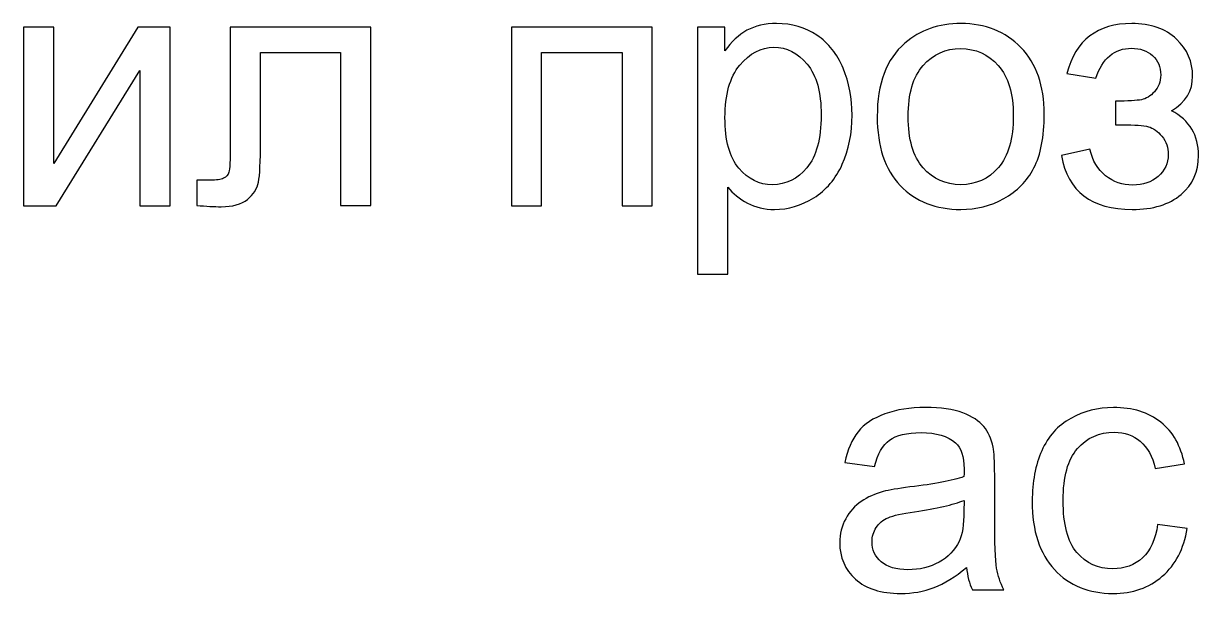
# Model space of a CAD drawing. Header units: millimetres. Extents: x 395 to 1406, y -158 to 315.
# Drawn here: x 442.43 to 471.39, y 283.85 to 297.89 of the extents above; entities that cross this region are included whole.
import ezdxf

# ---------------------------------------------------------------- set-up
doc = ezdxf.new("R2010")
doc.units = ezdxf.units.MM
doc.header["$MEASUREMENT"] = 0
doc.layers.add('Roja', color=1, linetype='Continuous')

msp = doc.modelspace()

# ---------------------------------------------------------------- linework, layer by layer
at = {"layer": 'Roja', "color": 1}
for points, knots in [([(442.4345, 297.792), (442.4345, 297.792), (443.1796, 297.792), (443.1796, 297.792), (443.1796, 297.792), (443.1796, 297.792), (443.1796, 294.4406), (443.1796, 294.4406), (443.1796, 294.4406), (443.1796, 294.4406), (445.2497, 297.792), (445.2497, 297.792), (445.2497, 297.792), (445.2497, 297.792), (446.0498, 297.792), (446.0498, 297.792), (446.0498, 297.792), (446.0498, 297.792), (446.0498, 293.3978), (446.0498, 293.3978), (446.0498, 293.3978), (446.0498, 293.3978), (445.3047, 293.3978), (445.3047, 293.3978), (445.3047, 293.3978), (445.3047, 293.3978), (445.3047, 296.728), (445.3047, 296.728), (445.3047, 296.728), (445.3047, 296.728), (443.2374, 293.3978), (443.2374, 293.3978), (443.2374, 293.3978), (443.2374, 293.3978), (442.4345, 293.3978), (442.4345, 293.3978), (442.4345, 293.3978), (442.4345, 293.3978), (442.4345, 297.792), (442.4345, 297.792)], [0, 0, 0, 0, 0.0909091, 0.0909091, 0.0909091, 0.0909091, 0.1818182, 0.1818182, 0.1818182, 0.1818182, 0.2727273, 0.2727273, 0.2727273, 0.2727273, 0.3636364, 0.3636364, 0.3636364, 0.3636364, 0.4545455, 0.4545455, 0.4545455, 0.4545455, 0.5454545, 0.5454545, 0.5454545, 0.5454546, 0.6363636, 0.6363636, 0.6363636, 0.6363636, 0.7272727, 0.7272727, 0.7272727, 0.7272727, 0.8181818, 0.8181818, 0.8181818, 0.8181818, 1, 1, 1, 1]), ([(447.5287, 297.792), (447.5287, 297.792), (450.9916, 297.792), (450.9916, 297.792), (450.9916, 297.792), (450.9916, 297.792), (450.9916, 293.402), (450.9916, 293.402), (450.9916, 293.402), (450.9916, 293.402), (450.2465, 293.402), (450.2465, 293.402), (450.2465, 293.402), (450.2465, 293.402), (450.2465, 297.1739), (450.2465, 297.1739), (450.2465, 297.1739), (450.2465, 297.1739), (448.2737, 297.1739), (448.2737, 297.1739), (448.2737, 297.1739), (448.2737, 297.1739), (448.2737, 294.9881), (448.2737, 294.9881), (448.2737, 294.9881), (448.2737, 294.4787), (448.2568, 294.1429), (448.2244, 293.9792), (448.2244, 293.9792), (448.1905, 293.8169), (448.1002, 293.6758), (447.952, 293.5544), (447.952, 293.5544), (447.8024, 293.4331), (447.5879, 293.3724), (447.3071, 293.3724), (447.3071, 293.3724), (447.1336, 293.3724), (446.9332, 293.3837), (446.7074, 293.4049), (446.7074, 293.4049), (446.7074, 293.4049), (446.7074, 294.0243), (446.7074, 294.0243), (446.7074, 294.0243), (446.7074, 294.0243), (447.0334, 294.0243), (447.0334, 294.0243), (447.0334, 294.0243), (447.1872, 294.0243), (447.2972, 294.0399), (447.3636, 294.0723), (447.3636, 294.0723), (447.4299, 294.1034), (447.4736, 294.1542), (447.4962, 294.2233), (447.4962, 294.2233), (447.5174, 294.2924), (447.5287, 294.5168), (447.5287, 294.8964), (447.5287, 294.8964), (447.5287, 294.8964), (447.5287, 297.792), (447.5287, 297.792)], [0, 0, 0, 0, 0.0588235, 0.0588235, 0.0588235, 0.0588235, 0.1176471, 0.1176471, 0.1176471, 0.1176471, 0.1764706, 0.1764706, 0.1764706, 0.1764706, 0.2352941, 0.2352941, 0.2352941, 0.2352941, 0.2941176, 0.2941176, 0.2941176, 0.2941177, 0.3529412, 0.3529412, 0.3529412, 0.3529412, 0.4117647, 0.4117647, 0.4117647, 0.4117647, 0.4705882, 0.4705882, 0.4705882, 0.4705882, 0.5294118, 0.5294118, 0.5294118, 0.5294118, 0.5882353, 0.5882353, 0.5882353, 0.5882353, 0.6470588, 0.6470588, 0.6470588, 0.6470588, 0.7058824, 0.7058824, 0.7058824, 0.7058824, 0.7647059, 0.7647059, 0.7647059, 0.7647059, 0.8235294, 0.8235294, 0.8235294, 0.8235294, 0.8823529, 0.8823529, 0.8823529, 0.882353, 1, 1, 1, 1]), ([(454.4572, 297.792), (454.4572, 297.792), (457.9285, 297.792), (457.9285, 297.792), (457.9285, 297.792), (457.9285, 297.792), (457.9285, 293.3978), (457.9285, 293.3978), (457.9285, 293.3978), (457.9285, 293.3978), (457.1835, 293.3978), (457.1835, 293.3978), (457.1835, 293.3978), (457.1835, 293.3978), (457.1835, 297.1739), (457.1835, 297.1739), (457.1835, 297.1739), (457.1835, 297.1739), (455.2023, 297.1739), (455.2023, 297.1739), (455.2023, 297.1739), (455.2023, 297.1739), (455.2023, 293.3978), (455.2023, 293.3978), (455.2023, 293.3978), (455.2023, 293.3978), (454.4572, 293.3978), (454.4572, 293.3978), (454.4572, 293.3978), (454.4572, 293.3978), (454.4572, 297.792), (454.4572, 297.792)], [0, 0, 0, 0, 0.1111111, 0.1111111, 0.1111111, 0.1111111, 0.2222222, 0.2222222, 0.2222222, 0.2222222, 0.3333333, 0.3333333, 0.3333333, 0.3333333, 0.4444444, 0.4444444, 0.4444444, 0.4444445, 0.5555556, 0.5555556, 0.5555556, 0.5555556, 0.6666667, 0.6666667, 0.6666667, 0.6666667, 0.7777778, 0.7777778, 0.7777778, 0.7777778, 1, 1, 1, 1]), ([(459.0419, 291.7129), (459.0419, 291.7129), (459.0419, 297.792), (459.0419, 297.792), (459.0419, 297.792), (459.0419, 297.792), (459.7192, 297.792), (459.7192, 297.792), (459.7192, 297.792), (459.7192, 297.792), (459.7192, 297.2149), (459.7192, 297.2149), (459.7192, 297.2149), (459.8787, 297.4378), (460.0593, 297.6057), (460.2611, 297.7172), (460.2611, 297.7172), (460.4615, 297.8287), (460.7056, 297.8852), (460.9921, 297.8852), (460.9921, 297.8852), (461.3674, 297.8852), (461.6976, 297.7892), (461.9841, 297.5959), (461.9841, 297.5959), (462.2705, 297.404), (462.4864, 297.1316), (462.6332, 296.7817), (462.6332, 296.7817), (462.7785, 296.4303), (462.8519, 296.0465), (462.8519, 295.6274), (462.8519, 295.6274), (462.8519, 295.18), (462.7715, 294.7765), (462.6106, 294.4166), (462.6106, 294.4166), (462.4497, 294.0582), (462.2155, 293.783), (461.9079, 293.5911), (461.9079, 293.5911), (461.6017, 293.4006), (461.2785, 293.3047), (460.9399, 293.3047), (460.9399, 293.3047), (460.6915, 293.3047), (460.4685, 293.3569), (460.2724, 293.4613), (460.2724, 293.4613), (460.0748, 293.5657), (459.914, 293.697), (459.787, 293.8564), (459.787, 293.8564), (459.787, 293.8564), (459.787, 291.7129), (459.787, 291.7129), (459.787, 291.7129), (459.787, 291.7129), (459.0419, 291.7129), (459.0419, 291.7129)], [0, 0, 0, 0, 0.0625, 0.0625, 0.0625, 0.0625, 0.125, 0.125, 0.125, 0.125, 0.1875, 0.1875, 0.1875, 0.1875, 0.25, 0.25, 0.25, 0.25, 0.3125, 0.3125, 0.3125, 0.3125, 0.375, 0.375, 0.375, 0.375, 0.4375, 0.4375, 0.4375, 0.4375, 0.5, 0.5, 0.5, 0.5, 0.5625, 0.5625, 0.5625, 0.5625, 0.625, 0.625, 0.625, 0.625, 0.6875, 0.6875, 0.6875, 0.6875, 0.75, 0.75, 0.75, 0.75, 0.8125, 0.8125, 0.8125, 0.8125, 0.875, 0.875, 0.875, 0.875, 1, 1, 1, 1]), ([(463.4714, 295.5949), (463.4714, 296.4063), (463.6972, 297.0074), (464.1501, 297.3983), (464.1501, 297.3983), (464.5269, 297.7229), (464.9884, 297.8852), (465.5316, 297.8852), (465.5316, 297.8852), (466.1342, 297.8852), (466.6281, 297.6876), (467.0119, 297.2925), (467.0119, 297.2925), (467.3943, 296.8988), (467.5862, 296.3527), (467.5862, 295.657), (467.5862, 295.657), (467.5862, 295.0926), (467.5016, 294.6495), (467.3322, 294.3263), (467.3322, 294.3263), (467.1629, 294.0032), (466.9159, 293.752), (466.5914, 293.5728), (466.5914, 293.5728), (466.2682, 293.3936), (465.914, 293.3047), (465.5316, 293.3047), (465.5316, 293.3047), (464.9164, 293.3047), (464.4197, 293.5008), (464.0401, 293.8945), (464.0401, 293.8945), (463.6605, 294.2882), (463.4714, 294.8555), (463.4714, 295.5949)], [0, 0, 0, 0, 0.1, 0.1, 0.1, 0.1, 0.2, 0.2, 0.2, 0.2, 0.3, 0.3, 0.3, 0.3, 0.4, 0.4, 0.4, 0.4, 0.5, 0.5, 0.5, 0.5, 0.6, 0.6, 0.6, 0.6, 0.7, 0.7, 0.7, 0.7, 0.8, 0.8, 0.8, 0.8, 1, 1, 1, 1]), ([(469.3389, 295.3875), (469.3389, 295.3875), (469.3389, 295.9717), (469.3389, 295.9717), (469.3389, 295.9717), (469.6521, 295.9745), (469.8666, 295.9872), (469.9795, 296.0084), (469.9795, 296.0084), (470.0938, 296.0309), (470.2025, 296.0959), (470.3041, 296.2059), (470.3041, 296.2059), (470.4057, 296.316), (470.4565, 296.4529), (470.4565, 296.618), (470.4565, 296.618), (470.4565, 296.8169), (470.3902, 296.9778), (470.2561, 297.0963), (470.2561, 297.0963), (470.122, 297.2163), (469.9499, 297.2755), (469.7368, 297.2755), (469.7368, 297.2755), (469.3177, 297.2755), (469.0242, 297.03), (468.8563, 296.5389), (468.8563, 296.5389), (468.8563, 296.5389), (468.1451, 296.6575), (468.1451, 296.6575), (468.1451, 296.6575), (468.3652, 297.4759), (468.8986, 297.8852), (469.7425, 297.8852), (469.7425, 297.8852), (470.2109, 297.8852), (470.5778, 297.7582), (470.8445, 297.5027), (470.8445, 297.5027), (471.1112, 297.2473), (471.2439, 296.9425), (471.2439, 296.5883), (471.2439, 296.5883), (471.2439, 296.2313), (471.0703, 295.9463), (470.7246, 295.736), (470.7246, 295.736), (470.9461, 295.6175), (471.1112, 295.4665), (471.2227, 295.2831), (471.2227, 295.2831), (471.3328, 295.0996), (471.3878, 294.8823), (471.3878, 294.6311), (471.3878, 294.6311), (471.3878, 294.2374), (471.2439, 293.9185), (470.9574, 293.673), (470.9574, 293.673), (470.6696, 293.4274), (470.2688, 293.3047), (469.7523, 293.3047), (469.7523, 293.3047), (468.7504, 293.3047), (468.1691, 293.7478), (468.0096, 294.6339), (468.0096, 294.6339), (468.0096, 294.6339), (468.7123, 294.7863), (468.7123, 294.7863), (468.7123, 294.7863), (468.7758, 294.5069), (468.9042, 294.2896), (469.099, 294.1358), (469.099, 294.1358), (469.2937, 293.982), (469.5153, 293.9058), (469.7664, 293.9058), (469.7664, 293.9058), (470.0176, 293.9058), (470.2265, 293.9764), (470.393, 294.1189), (470.393, 294.1189), (470.5595, 294.26), (470.6427, 294.4406), (470.6427, 294.6607), (470.6427, 294.6607), (470.6427, 294.8315), (470.5905, 294.9797), (470.4861, 295.1067), (470.4861, 295.1067), (470.3817, 295.2337), (470.2702, 295.3127), (470.1517, 295.3437), (470.1517, 295.3437), (470.0331, 295.3762), (469.8187, 295.3917), (469.5082, 295.3917), (469.5082, 295.3917), (469.4828, 295.3917), (469.4264, 295.3903), (469.3389, 295.3875)], [0, 0, 0, 0, 0.037037, 0.037037, 0.037037, 0.037037, 0.0740741, 0.0740741, 0.0740741, 0.0740741, 0.1111111, 0.1111111, 0.1111111, 0.1111111, 0.1481481, 0.1481481, 0.1481481, 0.1481482, 0.1851852, 0.1851852, 0.1851852, 0.1851852, 0.2222222, 0.2222222, 0.2222222, 0.2222222, 0.2592593, 0.2592593, 0.2592593, 0.2592593, 0.2962963, 0.2962963, 0.2962963, 0.2962963, 0.3333333, 0.3333333, 0.3333333, 0.3333333, 0.3703704, 0.3703704, 0.3703704, 0.3703704, 0.4074074, 0.4074074, 0.4074074, 0.4074074, 0.4444444, 0.4444444, 0.4444444, 0.4444445, 0.4814815, 0.4814815, 0.4814815, 0.4814815, 0.5185185, 0.5185185, 0.5185185, 0.5185185, 0.5555556, 0.5555556, 0.5555556, 0.5555556, 0.5925926, 0.5925926, 0.5925926, 0.5925926, 0.6296296, 0.6296296, 0.6296296, 0.6296296, 0.6666667, 0.6666667, 0.6666667, 0.6666667, 0.7037037, 0.7037037, 0.7037037, 0.7037037, 0.7407407, 0.7407407, 0.7407407, 0.7407408, 0.7777778, 0.7777778, 0.7777778, 0.7777778, 0.8148148, 0.8148148, 0.8148148, 0.8148148, 0.8518519, 0.8518519, 0.8518519, 0.8518519, 0.8888889, 0.8888889, 0.8888889, 0.8888889, 0.9259259, 0.9259259, 0.9259259, 0.9259259, 1, 1, 1, 1]), ([(459.7192, 295.5681), (459.7192, 295.0051), (459.8335, 294.5888), (460.0607, 294.3193), (460.0607, 294.3193), (460.2893, 294.0497), (460.5659, 293.9143), (460.8905, 293.9143), (460.8905, 293.9143), (461.2207, 293.9143), (461.5029, 294.054), (461.7371, 294.3334), (461.7371, 294.3334), (461.9728, 294.6128), (462.0899, 295.0446), (462.0899, 295.6302), (462.0899, 295.6302), (462.0899, 296.189), (461.9756, 296.6067), (461.7456, 296.8847), (461.7456, 296.8847), (461.5156, 297.1627), (461.2418, 297.3009), (460.9229, 297.3009), (460.9229, 297.3009), (460.6068, 297.3009), (460.3274, 297.1528), (460.0847, 296.8579), (460.0847, 296.8579), (459.8406, 296.5615), (459.7192, 296.1325), (459.7192, 295.5681)], [0, 0, 0, 0, 0.1111111, 0.1111111, 0.1111111, 0.1111111, 0.2222222, 0.2222222, 0.2222222, 0.2222222, 0.3333333, 0.3333333, 0.3333333, 0.3333333, 0.4444444, 0.4444444, 0.4444444, 0.4444445, 0.5555556, 0.5555556, 0.5555556, 0.5555556, 0.6666667, 0.6666667, 0.6666667, 0.6666667, 0.7777778, 0.7777778, 0.7777778, 0.7777778, 1, 1, 1, 1]), ([(464.2334, 295.5935), (464.2334, 295.0319), (464.3562, 294.6114), (464.6017, 294.3334), (464.6017, 294.3334), (464.8487, 294.054), (465.1577, 293.9143), (465.5316, 293.9143), (465.5316, 293.9143), (465.9013, 293.9143), (466.209, 294.054), (466.4559, 294.3348), (466.4559, 294.3348), (466.7014, 294.6156), (466.8242, 295.0432), (466.8242, 295.6175), (466.8242, 295.6175), (466.8242, 296.1594), (466.7, 296.57), (466.4531, 296.848), (466.4531, 296.848), (466.2061, 297.1274), (465.8985, 297.2671), (465.5316, 297.2671), (465.5316, 297.2671), (465.1577, 297.2671), (464.8487, 297.1288), (464.6017, 296.8508), (464.6017, 296.8508), (464.3562, 296.5728), (464.2334, 296.1537), (464.2334, 295.5935)], [0, 0, 0, 0, 0.1111111, 0.1111111, 0.1111111, 0.1111111, 0.2222222, 0.2222222, 0.2222222, 0.2222222, 0.3333333, 0.3333333, 0.3333333, 0.3333333, 0.4444444, 0.4444444, 0.4444444, 0.4444445, 0.5555556, 0.5555556, 0.5555556, 0.5555556, 0.6666667, 0.6666667, 0.6666667, 0.6666667, 0.7777778, 0.7777778, 0.7777778, 0.7777778, 1, 1, 1, 1]), ([(465.6713, 284.4894), (465.3947, 284.2538), (465.128, 284.0887), (464.8726, 283.9913), (464.8726, 283.9913), (464.6172, 283.8939), (464.3435, 283.846), (464.0499, 283.846), (464.0499, 283.846), (463.5673, 283.846), (463.1962, 283.9631), (462.9366, 284.1987), (462.9366, 284.1987), (462.6769, 284.433), (462.5471, 284.7336), (462.5471, 285.099), (462.5471, 285.099), (462.5471, 285.3135), (462.5965, 285.5097), (462.6939, 285.6875), (462.6939, 285.6875), (462.7926, 285.8653), (462.921, 286.0064), (463.0791, 286.1136), (463.0791, 286.1136), (463.2385, 286.2209), (463.4163, 286.3027), (463.6153, 286.3578), (463.6153, 286.3578), (463.7621, 286.3959), (463.9836, 286.4325), (464.2785, 286.4692), (464.2785, 286.4692), (464.8797, 286.5398), (465.3242, 286.6259), (465.6078, 286.7246), (465.6078, 286.7246), (465.6106, 286.8262), (465.612, 286.8912), (465.612, 286.918), (465.612, 286.918), (465.612, 287.2199), (465.5415, 287.433), (465.4004, 287.5572), (465.4004, 287.5572), (465.2099, 287.7251), (464.9262, 287.8084), (464.5509, 287.8084), (464.5509, 287.8084), (464.1995, 287.8084), (463.9399, 287.7463), (463.7734, 287.6235), (463.7734, 287.6235), (463.6054, 287.5008), (463.4827, 287.2834), (463.4022, 286.9702), (463.4022, 286.9702), (463.4022, 286.9702), (462.6741, 287.0718), (462.6741, 287.0718), (462.6741, 287.0718), (462.7404, 287.3836), (462.8491, 287.6362), (463.0015, 287.8281), (463.0015, 287.8281), (463.1539, 288.02), (463.374, 288.1668), (463.6619, 288.2712), (463.6619, 288.2712), (463.9483, 288.3742), (464.2828, 288.4265), (464.661, 288.4265), (464.661, 288.4265), (465.0363, 288.4265), (465.3425, 288.3827), (465.5782, 288.2938), (465.5782, 288.2938), (465.8124, 288.2049), (465.986, 288.0948), (466.0961, 287.9608), (466.0961, 287.9608), (466.2061, 287.8267), (466.2837, 287.6574), (466.3289, 287.4528), (466.3289, 287.4528), (466.3529, 287.3258), (466.3656, 287.0972), (466.3656, 286.7684), (466.3656, 286.7684), (466.3656, 286.7684), (466.3656, 285.7806), (466.3656, 285.7806), (466.3656, 285.7806), (466.3656, 285.0906), (466.3811, 284.6545), (466.4121, 284.4697), (466.4121, 284.4697), (466.4418, 284.2848), (466.5039, 284.1084), (466.5942, 283.9391), (466.5942, 283.9391), (466.5942, 283.9391), (465.8152, 283.9391), (465.8152, 283.9391), (465.8152, 283.9391), (465.7405, 284.0957), (465.6925, 284.2792), (465.6713, 284.4894)], [0, 0, 0, 0, 0.0357143, 0.0357143, 0.0357143, 0.0357143, 0.0714286, 0.0714286, 0.0714286, 0.0714286, 0.1071429, 0.1071429, 0.1071429, 0.1071429, 0.1428571, 0.1428571, 0.1428571, 0.1428572, 0.1785714, 0.1785714, 0.1785714, 0.1785714, 0.2142857, 0.2142857, 0.2142857, 0.2142857, 0.25, 0.25, 0.25, 0.25, 0.2857143, 0.2857143, 0.2857143, 0.2857143, 0.3214286, 0.3214286, 0.3214286, 0.3214286, 0.3571429, 0.3571429, 0.3571429, 0.3571429, 0.3928571, 0.3928571, 0.3928571, 0.3928572, 0.4285714, 0.4285714, 0.4285714, 0.4285714, 0.4642857, 0.4642857, 0.4642857, 0.4642857, 0.5, 0.5, 0.5, 0.5, 0.5357143, 0.5357143, 0.5357143, 0.5357143, 0.5714286, 0.5714286, 0.5714286, 0.5714286, 0.6071429, 0.6071429, 0.6071429, 0.6071429, 0.6428571, 0.6428571, 0.6428571, 0.6428572, 0.6785714, 0.6785714, 0.6785714, 0.6785714, 0.7142857, 0.7142857, 0.7142857, 0.7142857, 0.75, 0.75, 0.75, 0.75, 0.7857143, 0.7857143, 0.7857143, 0.7857143, 0.8214286, 0.8214286, 0.8214286, 0.8214286, 0.8571429, 0.8571429, 0.8571429, 0.8571429, 0.8928571, 0.8928571, 0.8928571, 0.8928572, 0.9285714, 0.9285714, 0.9285714, 0.9285714, 1, 1, 1, 1]), ([(470.3802, 285.5478), (470.3802, 285.5478), (471.1083, 285.4462), (471.1083, 285.4462), (471.1083, 285.4462), (471.0279, 284.9452), (470.8247, 284.5543), (470.4959, 284.2707), (470.4959, 284.2707), (470.1671, 283.9871), (469.7621, 283.846), (469.2838, 283.846), (469.2838, 283.846), (468.6841, 283.846), (468.2014, 284.0421), (467.8374, 284.4344), (467.8374, 284.4344), (467.4719, 284.8267), (467.2899, 285.3883), (467.2899, 286.1193), (467.2899, 286.1193), (467.2899, 286.5934), (467.3689, 287.0069), (467.5255, 287.3625), (467.5255, 287.3625), (467.6822, 287.7167), (467.9206, 287.9834), (468.2424, 288.1597), (468.2424, 288.1597), (468.5627, 288.3376), (468.9112, 288.4265), (469.2894, 288.4265), (469.2894, 288.4265), (469.765, 288.4265), (470.1558, 288.3065), (470.4578, 288.0652), (470.4578, 288.0652), (470.7612, 287.8239), (470.9559, 287.481), (471.0406, 287.0379), (471.0406, 287.0379), (471.0406, 287.0379), (470.3209, 286.9278), (470.3209, 286.9278), (470.3209, 286.9278), (470.2518, 287.2228), (470.1304, 287.4443), (469.9541, 287.5939), (469.9541, 287.5939), (469.7791, 287.7421), (469.5674, 287.8168), (469.3191, 287.8168), (469.3191, 287.8168), (468.9437, 287.8168), (468.6389, 287.6828), (468.4032, 287.4147), (468.4032, 287.4147), (468.169, 287.1452), (468.0519, 286.7218), (468.0519, 286.1404), (468.0519, 286.1404), (468.0519, 285.5506), (468.1648, 285.123), (468.3905, 284.8563), (468.3905, 284.8563), (468.6177, 284.5896), (468.9127, 284.4556), (469.2753, 284.4556), (469.2753, 284.4556), (469.5688, 284.4556), (469.8129, 284.5445), (470.0077, 284.7237), (470.0077, 284.7237), (470.2038, 284.9015), (470.328, 285.1766), (470.3802, 285.5478)], [0, 0, 0, 0, 0.05, 0.05, 0.05, 0.05, 0.1, 0.1, 0.1, 0.1, 0.15, 0.15, 0.15, 0.15, 0.2, 0.2, 0.2, 0.2, 0.25, 0.25, 0.25, 0.25, 0.3, 0.3, 0.3, 0.3, 0.35, 0.35, 0.35, 0.35, 0.4, 0.4, 0.4, 0.4, 0.45, 0.45, 0.45, 0.45, 0.5, 0.5, 0.5, 0.5, 0.55, 0.55, 0.55, 0.55, 0.6, 0.6, 0.6, 0.6, 0.65, 0.65, 0.65, 0.65, 0.7, 0.7, 0.7, 0.7, 0.75, 0.75, 0.75, 0.75, 0.8, 0.8, 0.8, 0.8, 0.85, 0.85, 0.85, 0.85, 0.9, 0.9, 0.9, 0.9, 1, 1, 1, 1]), ([(465.612, 286.1404), (465.3411, 286.0304), (464.9347, 285.9372), (464.3928, 285.861), (464.3928, 285.861), (464.0852, 285.8173), (463.8679, 285.7679), (463.7409, 285.7129), (463.7409, 285.7129), (463.6139, 285.6578), (463.5165, 285.5774), (463.4474, 285.473), (463.4474, 285.473), (463.3782, 285.3672), (463.343, 285.25), (463.343, 285.1202), (463.343, 285.1202), (463.343, 284.9241), (463.4178, 284.759), (463.5687, 284.6277), (463.5687, 284.6277), (463.7197, 284.4965), (463.9399, 284.4302), (464.2292, 284.4302), (464.2292, 284.4302), (464.5156, 284.4302), (464.771, 284.4923), (464.9954, 284.6178), (464.9954, 284.6178), (465.2183, 284.742), (465.3834, 284.9128), (465.4879, 285.1287), (465.4879, 285.1287), (465.5683, 285.2966), (465.6078, 285.5435), (465.6078, 285.8695), (465.6078, 285.8695), (465.6078, 285.8695), (465.612, 286.1404), (465.612, 286.1404)], [0, 0, 0, 0, 0.0909091, 0.0909091, 0.0909091, 0.0909091, 0.1818182, 0.1818182, 0.1818182, 0.1818182, 0.2727273, 0.2727273, 0.2727273, 0.2727273, 0.3636364, 0.3636364, 0.3636364, 0.3636364, 0.4545455, 0.4545455, 0.4545455, 0.4545455, 0.5454545, 0.5454545, 0.5454545, 0.5454546, 0.6363636, 0.6363636, 0.6363636, 0.6363636, 0.7272727, 0.7272727, 0.7272727, 0.7272727, 0.8181818, 0.8181818, 0.8181818, 0.8181818, 1, 1, 1, 1])]:
    msp.add_open_spline(points, degree=3, knots=knots, dxfattribs=at)

doc.saveas('drawing.dxf')
